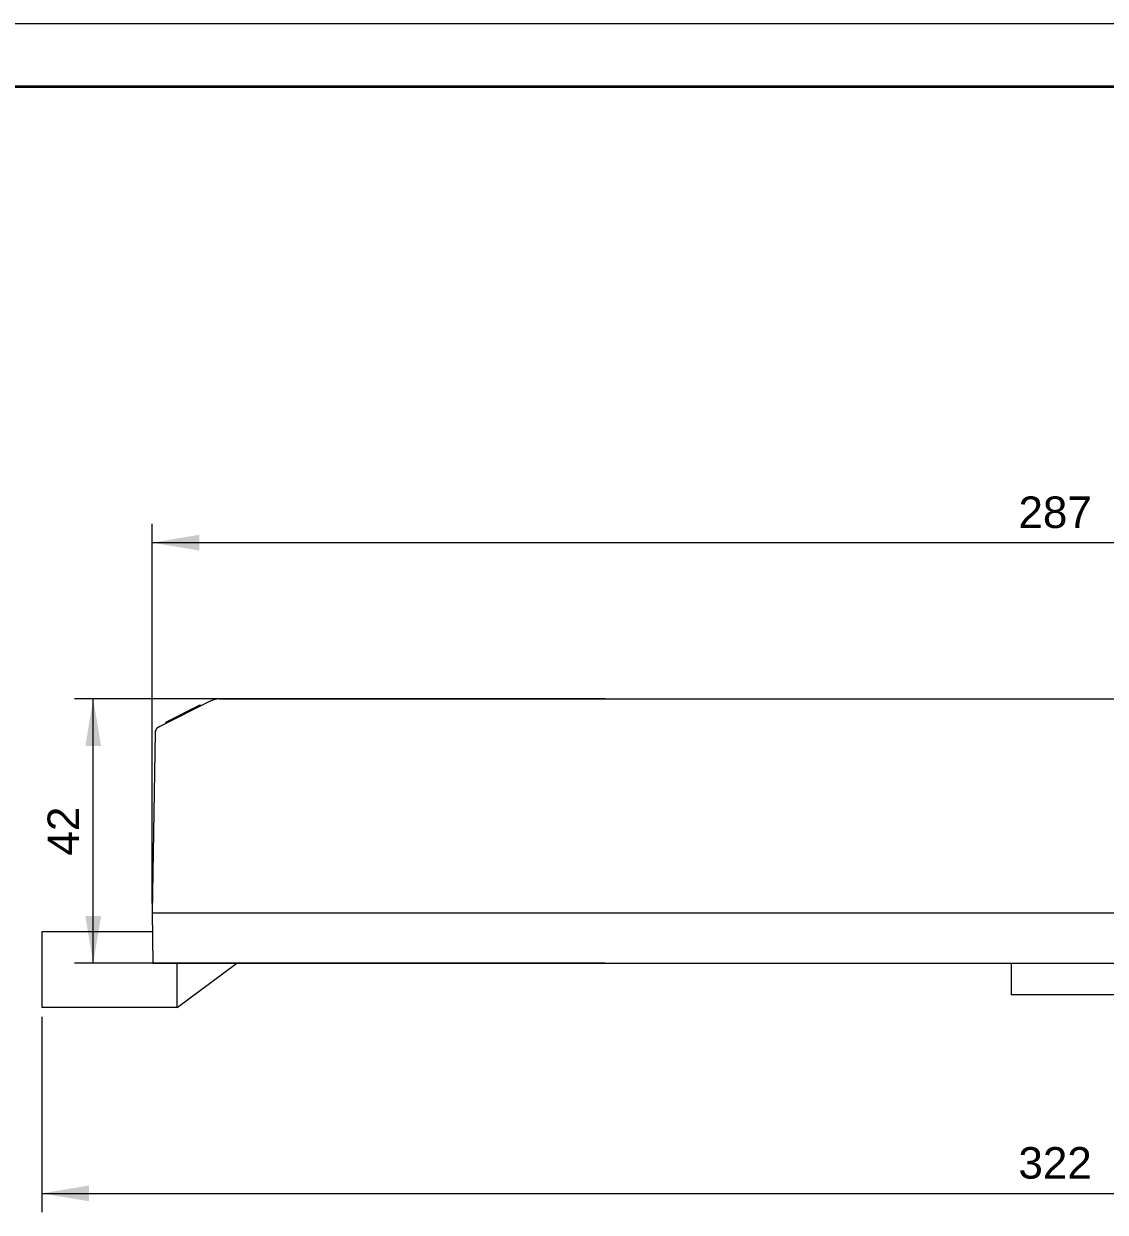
# Model space of a CAD drawing. Header units: millimetres. Extents: x -297 to 694, y -237 to 210.
# Drawn here: x -164.4 to 7.5, y 21.2 to 210 of the extents above; entities that cross this region are included whole.
import ezdxf

# ---------------------------------------------------------------- set-up
doc = ezdxf.new("R2010")
doc.units = ezdxf.units.MM
doc.layers.get('0').update_dxf_attribs({"lineweight": 20})
doc.layers.add('粗实线层', color=7, linetype='Continuous', lineweight=35)
doc.layers.add('细实线层', color=7, linetype='Continuous', lineweight=18)
doc.styles.add('标准', font='')
doc.styles.get('标准').set_extended_font_data('arial')
doc.dimstyles.new('标准', dxfattribs={"dimscale": 1.5, "dimtxt": 3.333333, "dimasz": 5, "dimexe": 2, "dimexo": 1, "dimgap": 1.5, "dimtad": 1, "dimdec": 1, "dimdsep": 46, "dimtxsty": '标准', "dimcen": 2.5, "dimdle": 10, "dimclrd": 256, "dimclre": 256, "dimclrt": 7, "dimadec": 0, "dimazin": 0, "dimtfac": 0.714286, "dimtdec": 1, "dimtmove": 0, "dimatfit": 3, "dimfxl": 0, "dimtolj": 1, "dimarcsym": 0})

# ---------------------------------------------------------------- blocks, each defined once
blk = doc.blocks.new('*X4')
for points in [[(-153.32, 102.76), (-154.57, 95.26), (-152.07, 95.26)], [(-153.32, 60.76), (-154.57, 68.26), (-152.07, 68.26)]]:
    blk.add_hatch(color=256).paths.add_polyline_path(points, flags=0)
at = {"linetype": 'Continuous'}
for p, q in [((-71.97, 102.76), (-156.32, 102.76)), ((-71.97, 60.76), (-156.32, 60.76))]:
    blk.add_line(p, q, dxfattribs=at)
blk.add_line((-153.32, 60.76), (-153.32, 102.76))
at = {"color": 7, "linetype": 'Continuous', "insert": (-158.08, 81.76), "char_height": 5, "width": 14.6189, "attachment_point": 5, "rotation": 90, "style": '标准'}
blk.add_mtext('42', dxfattribs=at)
blk = doc.blocks.new('*X5')
for points in [[(-143.98, 127.58), (-136.48, 128.83), (-136.48, 126.33)], [(143.02, 127.58), (135.52, 128.83), (135.52, 126.33)]]:
    blk.add_hatch(color=256).paths.add_polyline_path(points, flags=0)
at = {"linetype": 'Continuous'}
for p, q in [((-143.98, 70.26), (-143.98, 130.58)), ((143.02, 70.26), (143.02, 130.58))]:
    blk.add_line(p, q, dxfattribs=at)
blk.add_line((-143.98, 127.58), (143.02, 127.58))
at = {"color": 7, "insert": (-0.48, 132.38), "char_height": 5, "width": 22.2637, "attachment_point": 5, "style": '标准'}
blk.add_mtext('287', dxfattribs=at)
blk = doc.blocks.new('*X7')
for points in [[(-161.48, 24.22), (-153.98, 25.47), (-153.98, 22.97)], [(160.52, 24.22), (153.02, 25.47), (153.02, 22.97)]]:
    blk.add_hatch(color=256).paths.add_polyline_path(points, flags=0)
at = {"linetype": 'Continuous'}
for p, q in [((-161.48, 52.26), (-161.48, 21.22)), ((160.52, 52.26), (160.52, 21.22))]:
    blk.add_line(p, q, dxfattribs=at)
blk.add_line((-161.48, 24.22), (160.52, 24.22))
at = {"color": 7, "linetype": 'Continuous', "insert": (-0.48, 29.03), "char_height": 5, "width": 21.9741, "attachment_point": 5, "style": '标准'}
blk.add_mtext('322', dxfattribs=at)
blk = doc.blocks.new('$CAXA_FRAME_13B17AC1$')
at = {"layer": '粗实线层'}
blk.add_line((287, 200), (-287, 200), dxfattribs=at)
at = {"layer": '细实线层'}
blk.add_line((297, 210), (-297, 210), dxfattribs=at)

msp = doc.modelspace()

# ---------------------------------------------------------------- linework, layer by layer
at = {"linetype": 'Continuous'}
for p, q in [((-134.61, 102.45), (-142.93, 98.29)), ((-133.27, 102.76), (132.31, 102.76)), ((-141.78, 99.09), (-136.33, 101.81)), ((-138.06, 100.73), (-138.15, 100.9)), ((-138.03, 100.74), (-138.11, 100.92)), ((-136.24, 101.63), (-136.33, 101.81)), ((-141.69, 98.91), (-141.78, 99.09)), ((-140.67, 99.42), (-140.76, 99.6)), ((-140.5, 99.5), (-140.59, 99.68)), ((-143.48, 97.41), (-143.98, 68.76)), ((-143.98, 68.76), (143.02, 68.76)), ((-143.98, 68.76), (-143.84, 60.76)), ((-143.93, 65.76), (-161.48, 65.76)), ((-161.48, 65.76), (-161.48, 53.76)), ((-143.84, 60.76), (-145.07, 60.76)), ((-143.84, 60.76), (142.88, 60.76)), ((-139.98, 53.76), (-130.48, 60.76)), ((-139.98, 53.76), (-139.98, 60.76)), ((-7.48, 60.76), (-7.48, 55.76)), ((32.52, 55.76), (-7.48, 55.76)), ((-155.92, 53.76), (-161.48, 53.76)), ((-139.98, 53.76), (-155.92, 53.76))]:
    msp.add_line(p, q, dxfattribs=at)
for centre, radius, start, end in [((-133.27, 99.76), 3, 90.0002, 116.5652), ((-142.48, 97.4), 1, 116.5651, 179), ((-142.47, 97.39), 1.01, 116.2117, 133.0558), ((-142.47, 97.39), 1.01, 158.1551, 176.0328), ((-142.49, 97.4), 0.984, 176.0572, 178.996), ((-142.49, 97.4), 0.991, 155.5848, 158.1157), ((-142.48, 97.4), 0.998, 137.1408, 155.5792), ((-142.48, 97.4), 0.997, 133.0383, 137.1149)]:
    msp.add_arc(centre, radius, start, end, dxfattribs=at)

# ---------------------------------------------------------------- block references
at = {"layer": '粗实线层'}
msp.add_blockref('$CAXA_FRAME_13B17AC1$', (0, 0), dxfattribs=at)

# ---------------------------------------------------------------- dimensions: what is measured, and where the dimension line sits
dim = msp.add_linear_dim(base=(143.02, 127.58), p1=(-143.98, 68.76), p2=(143.02, 68.76), dimstyle='标准', override={"dimsah": 1, "dimtfill": 1, "dimtzin": 8})
dim.commit()
dim.dimension.update_dxf_attribs({"geometry": '*X5', "text_midpoint": (-0.48, 132.38)})
at = {"linetype": 'Continuous'}
dim = msp.add_linear_dim(base=(-153.32, 102.76), p1=(-70.47, 60.76), p2=(-70.47, 102.76), angle=90, dimstyle='标准', override={"dimsah": 1, "dimtfill": 1, "dimtzin": 8}, dxfattribs=at)
dim.commit()
dim.dimension.update_dxf_attribs({"geometry": '*X4', "text_midpoint": (-158.08, 81.76)})
dim = msp.add_linear_dim(base=(160.52, 24.22), p1=(-161.48, 53.76), p2=(160.52, 53.76), dimstyle='标准', override={"dimsah": 1, "dimtfill": 1, "dimtzin": 8}, dxfattribs=at)
dim.commit()
dim.dimension.update_dxf_attribs({"geometry": '*X7', "text_midpoint": (-0.48, 29.03)})

doc.saveas('drawing.dxf')
